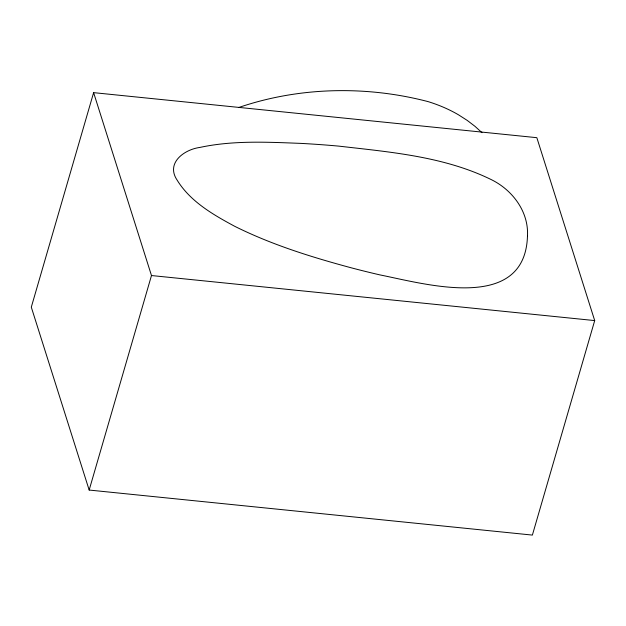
<?xml version="1.0" encoding="UTF-8"?>
<svg xmlns="http://www.w3.org/2000/svg" width="626" height="626" viewBox="0 0 626 626"><rect width="100%" height="100%" fill="white"/><g stroke="black" fill="none" stroke-linecap="round" stroke-linejoin="round"><path stroke-width="0.94" d="M93.618 92.648L31.3 307.155L89.166 490.048L532.382 535.089L594.7 320.582L536.834 137.681L93.618 92.648L151.484 275.542L89.166 490.048M238.725 107.508C299.095 86.818 366.554 85.496 428.168 101.639A81.051 42.474 16.2 0 1 458.561 114.855L467.192 120.38L475.001 126.342L481.973 132.681M151.484 275.542L594.7 320.582M527.468 236.174C524.917 312.804 426.087 284.134 379.974 274.908A511.567 268.053 16.2 0 1 350.443 267.599C310.872 256.926 271.457 244.609 234.687 226.291C213.114 214.671 190.327 201.595 177.158 180.171C165.561 163.05 184.185 149.536 199.835 147.439C233.013 140.287 267.286 142.094 300.957 143.393A623.606 326.764 16.2 0 1 338.807 146.124C390.342 152.079 444.022 156.445 491.253 179.607C512.538 189.999 528.907 211.791 527.468 236.174"/></g></svg>
